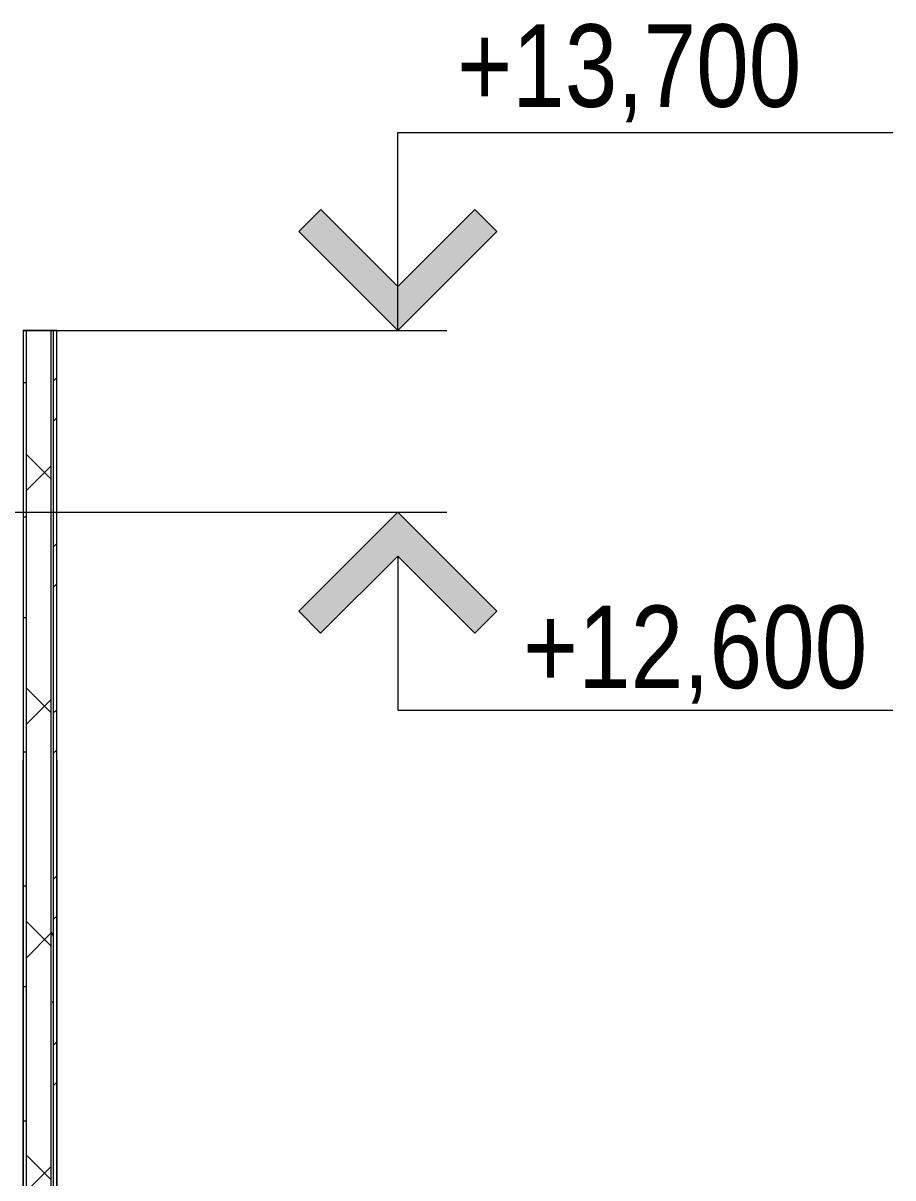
# Model space of a CAD drawing. Header units: millimetres. Extents: x -37960 to 31006, y -24503 to 30326.
# Drawn here: x 25717 to 30988, y 8568 to 15562 of the extents above; entities that cross this region are included whole.
import ezdxf

# ---------------------------------------------------------------- set-up
doc = ezdxf.new("R2010")
doc.units = ezdxf.units.MM
for name, color, linetype, lineweight in [('Высотные отметки', 7, 'Continuous', 9), ('Общие ребра', 7, 'Continuous', 9), ('Отделка 1 _4_-1', 7, 'Continuous', 9), ('Отделка 2 _5_-1', 7, 'Continuous', 9), ('Стены', 7, 'Continuous', 9), ('Термическая_воздушная прослойка _3_-1', 7, 'Continuous', 9), ('Штриховка разреза-3', 7, 'Continuous', 9)]:
    doc.layers.add(name, color=color, linetype=linetype, lineweight=lineweight)
doc.styles.add('Arial Narrow', font='ARIALN.TTF', dxfattribs={"height": 500})
pattern_1 = [(0, (-3145.52, 6475), (812.8, 203.2), [67.056, -542.544, 67.056, -542.544, -3251.2]), (0, (-3145.52, 6475), (812.8, 203.2), [-1219.2, 67.056, -1152.144, 67.056, -542.544, -1422.4]), (0, (-3145.52, 6475), (812.8, 203.2), [-3048, 67.056, -339.344, 67.056, -948.944]), (120, (-2840.72, 6576.6), (-582.3764, 602.3054), [67.056, -542.544, 67.056, -3793.744]), (120, (-2840.72, 6576.6), (-582.3764, 602.3054), [-676.656, -542.544, 67.056, -1152.144, -2032]), (120, (-2840.72, 6576.6), (-582.3764, 602.3054), [-2438.4, 67.056, -542.544, 67.056, -1355.344]), (120, (-2840.72, 6576.6), (-582.3764, 602.3054), [-3115.056, -339.344, 67.056, -948.944]), (240, (-2739.12, 6983), (-230.4236, -805.5054), [67.056, -542.544, 67.056, -542.544, -3251.2]), (240, (-2739.12, 6983), (-230.4236, -805.5054), [-1219.2, 67.056, -1152.144, 67.056, -542.544, -1422.4]), (240, (-2739.12, 6983), (-230.4236, -805.5054), [-3048, 67.056, -339.344, 67.056, -948.944])]

# ---------------------------------------------------------------- blocks, each defined once
blk = doc.blocks.new('Высотные отметки - Высотная отметка - Стрелка-4455449-Разрез 3-3')
at = {"layer": 'Высотные отметки'}
blk.add_hatch(color=256, dxfattribs=at).paths.add_polyline_path([(-17708.2, 9932.8), (-17241.1, 9465.7), (-16773.9, 9932.8), (-16641.1, 9800), (-17241.1, 9200), (-17841.1, 9800)], flags=0)
for p, q in [((-17241.1, 10400), (-20241.1, 10400)), ((-17241.1, 9200), (-17241.1, 10400)), ((-17708.2, 9932.8), (-17841.1, 9800)), ((-17241.1, 9465.7), (-17708.2, 9932.8)), ((-16773.9, 9932.8), (-17241.1, 9465.7)), ((-16641.1, 9800), (-16773.9, 9932.8)), ((-17841.1, 9800), (-17241.1, 9200)), ((-17241.1, 9200), (-16641.1, 9800)), ((-16145.5, 9200), (-17537.8, 9200))]:
    blk.add_line(p, q, dxfattribs=at)
blk = doc.blocks.new('Высотные отметки - Высотная отметка - Стрелка_низ-4459155-Разрез 3-3')
at = {"layer": 'Высотные отметки'}
blk.add_hatch(color=256, dxfattribs=at).paths.add_polyline_path([(-35420.8, -4132.8), (-35553.6, -4000), (-34953.6, -3400), (-34353.6, -4000), (-34486.5, -4132.8), (-34953.6, -3665.7)], flags=0)
for p, q in [((-34953.6, -3400), (-35553.6, -4000)), ((-33858.1, -3400), (-35250.4, -3400)), ((-34353.6, -4000), (-34953.6, -3400)), ((-35420.8, -4132.8), (-34953.6, -3665.7)), ((-34953.6, -3665.7), (-34953.6, -4600)), ((-34953.6, -3665.7), (-34486.5, -4132.8)), ((-35553.6, -4000), (-35420.8, -4132.8)), ((-34486.5, -4132.8), (-34353.6, -4000)), ((-34953.6, -4600), (-37953.6, -4600))]:
    blk.add_line(p, q, dxfattribs=at)

msp = doc.modelspace()

# ---------------------------------------------------------------- hatches: boundary and pattern name
at = {"layer": 'Штриховка разреза-3'}
h = msp.add_hatch(dxfattribs=at)
h.set_pattern_fill('FP_3', color=256, style=0, pattern_type=2)
h.set_pattern_definition(pattern_1)
h.paths.add_polyline_path([(25737.1, -350), (25737.1, 13700), (25717.1, 13700), (25717.1, -350), (25734.6, -350)], flags=0)
h = msp.add_hatch(dxfattribs=at)
h.set_pattern_fill('FP_4', color=256, style=0, pattern_type=2)
h.set_pattern_definition([(45, (-3145.5, 6475), (-707.107, 707.107), []), (135, (-3145.5, 6475), (-707.107, -707.107), [])])
h.paths.add_polyline_path([(25887.1, -350), (25887.1, 13700), (25737.1, 13700), (25737.1, -350), (25884.6, -350)], flags=0)
h = msp.add_hatch(dxfattribs=at)
h.set_pattern_fill('FP_3', color=256, style=0, pattern_type=2)
h.set_pattern_definition(pattern_1)
h.paths.add_polyline_path([(25902.1, -350), (25902.1, 13700), (25887.1, 13700), (25887.1, -350), (25899.6, -350)], flags=0)
h = msp.add_hatch(dxfattribs=at)
h.set_pattern_fill('FP_5', color=256, style=0, pattern_type=2)
h.set_pattern_definition([(45, (-3145.5, 6475), (-502.894, 502.894), []), (45, (-3145.5, 7237), (-502.894, 502.894), [])])
h.paths.add_polyline_path([(25922.1, -350), (25922.1, 13700), (25902.1, 13700), (25902.1, -350), (25919.6, -350)], flags=0)

# ---------------------------------------------------------------- linework, layer by layer
at = {"layer": 'Высотные отметки'}
for p, q in [((25714.9, 13700), (26823.1, 13700)), ((26823.1, 13700), (27987.7, 13700)), ((23442.1, 12600), (26829.5, 12600)), ((26829.5, 12600), (27987.2, 12600))]:
    msp.add_line(p, q, dxfattribs=at)
at = {"layer": 'Общие ребра'}
for p, q in [((25737.1, -350), (25737.1, 13700)), ((25887.1, -350), (25887.1, 13700)), ((25902.1, -350), (25902.1, 13700))]:
    msp.add_line(p, q, dxfattribs=at)
at = {"layer": 'Отделка 1 _4_-1'}
for p, q in [((25717.1, 13700), (25717.1, -350)), ((25737.1, 13700), (25717.1, 13700)), ((25902.1, 13700), (25887.1, 13700))]:
    msp.add_line(p, q, dxfattribs=at)
at = {"layer": 'Отделка 2 _5_-1'}
for p, q in [((25922.1, 13700), (25902.1, 13700)), ((25922.1, -350), (25922.1, 13700))]:
    msp.add_line(p, q, dxfattribs=at)
at = {"layer": 'Стены'}
for p, q in [((25717.1, -350), (25717.1, 11100)), ((25717.1, -350), (25717.1, 11100)), ((25717.1, -350), (25717.1, 11100)), ((25717.1, -350), (25717.1, 11100)), ((25717.1, -350), (25717.1, 11100)), ((25717.1, -350), (25717.1, 11100)), ((25717.1, -350), (25717.1, 11100)), ((25717.1, -350), (25717.1, 11095)), ((25922.1, 11100), (25922.1, -350)), ((25922.1, 11100), (25922.1, -350)), ((25922.1, 11100), (25922.1, -350)), ((25922.1, 11100), (25922.1, -350)), ((25922.1, 11100), (25922.1, -350)), ((25922.1, 11100), (25922.1, -350)), ((25922.1, 11100), (25922.1, -350)), ((25922.1, 11095), (25922.1, -350))]:
    msp.add_line(p, q, dxfattribs=at)
at = {"layer": 'Термическая_воздушная прослойка _3_-1'}
msp.add_line((25887.1, 13700), (25737.1, 13700), dxfattribs=at)

# ---------------------------------------------------------------- block references
at = {"layer": 'Высотные отметки', "extrusion": (0, 0, -1)}
for name, p in [('Высотные отметки - Высотная отметка - Стрелка-4455449-Разрез 3-3', (-10746.7, 4500)), ('Высотные отметки - Высотная отметка - Стрелка_низ-4459155-Разрез 3-3', (6966.4, 16000))]:
    msp.add_blockref(name, p, dxfattribs=at)

# ---------------------------------------------------------------- texts
at = {"layer": 'Высотные отметки', "char_height": 500, "width": 2499.191, "attachment_point": 1, "line_spacing_factor": 0.974696, "style": 'Arial Narrow'}
for s, insert in [('+13,700', (28346.4, 15554.3)), ('+12,600', (28745.9, 12034))]:
    msp.add_mtext(s, dxfattribs=dict(at, insert=insert))

doc.saveas('drawing.dxf')
